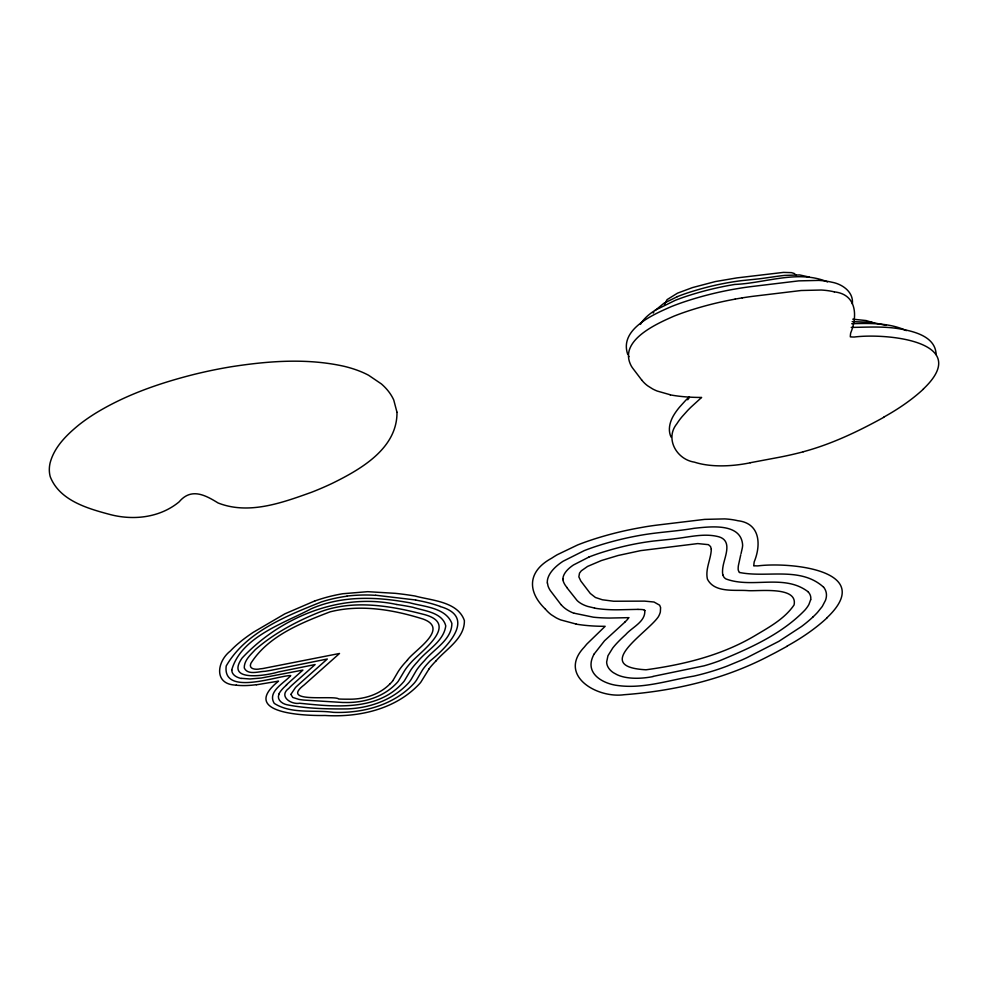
<?xml version="1.0" encoding="UTF-8"?>
<svg xmlns="http://www.w3.org/2000/svg" width="988" height="988" viewBox="0 0 988 988"><rect width="100%" height="100%" fill="white"/><g stroke="black" fill="none" stroke-linecap="round" stroke-linejoin="round"><path stroke-width="1.48" d="M936.13 354.618C935.599 335.463 911.554 330.684 896.425 328.337C881.667 326.287 866.76 327.226 851.928 327.386A29.195 13.61 -14.2 0 1 851.224 327.361M852.335 303.946C853.867 292.102 842.319 284.038 831.884 282.222A65.319 30.467 -14.2 0 0 818.768 280.407L798.712 280.876L750.954 286.631A153.671 71.667 -14.2 0 0 739.79 288.237L732.726 289.447A164.391 76.669 -14.2 0 0 686.808 301.007L684.116 301.896A120.944 56.402 -14.2 0 0 671.655 306.453C653.624 314.345 618.92 329.103 627.738 354.396M810.654 599.728L808.9 604.533A61.466 28.664 -14.2 0 1 804.862 610.152C781.582 634.259 749.978 648.116 719.511 660.799A93.712 43.707 -14.2 0 1 704.049 665.838L653.056 676.397M741.025 553.688L742.297 547.994A106.259 49.561 -14.2 0 0 742.643 545.24C741.346 522.38 709.742 526.69 693.996 528.321C677.348 531.211 660.441 532.013 643.781 534.73A152.411 71.087 -14.2 0 0 609.263 542.375L608.275 542.647A145.199 67.715 -14.2 0 0 601.359 544.684L596.814 546.129A108.828 50.759 -14.2 0 0 584.291 550.6L563.061 561.258A51.104 23.836 -14.2 0 0 547.315 582.982M740.728 554.886L738.407 565.506A78.064 36.408 -14.2 0 0 738.221 569.965L739.049 572.126A5.323 2.482 -14.2 0 0 739.703 572.497M664.541 304.304L667.085 299.623L677.509 293.164L692.514 287.582L715.324 281.568L736.887 277.9L783.509 272.392L791.45 272.639L794.204 273.466L796.328 275.38M278.937 694.28C276.517 699.652 282.198 703.814 286.891 704.74C306.762 708.68 327.3 709.075 347.504 708.902C369.808 708.025 392.644 699.986 408.118 683.4A37.223 17.352 -14.2 0 0 409.316 682.016L409.835 681.312A98.936 46.14 -14.2 0 0 410.996 679.695L415.997 671.074A52.117 24.305 -14.2 0 1 417.097 669.345L417.689 668.53A98.491 45.93 -14.2 0 1 421.209 664.195L422.679 662.565A168.096 78.398 -14.2 0 1 424.581 660.564C433.744 649.079 451.862 639.903 451.874 623.403C445.637 607.422 423.729 606.731 409.625 602.754A246.852 115.127 -14.2 0 0 404.685 601.927C373.588 596.591 340.564 595.999 311.109 608.83C283.42 623.527 241.06 636.89 231.686 670.123M594.109 654.068L604.533 640.755L623.786 623.132A81.942 38.223 -14.2 0 0 625.021 621.995M653.229 313.035L653.76 312.196M392.94 680.547L398.201 671.581A111.755 52.117 -14.2 0 1 407.513 660.108M429.088 668.864L420.9 682.091A48.387 22.576 -14.2 0 1 419.665 683.585C395.867 709.322 358.866 717.572 325.003 715.473C304.724 715.855 238.627 713.571 278.53 681.127L256.361 684.82M687.697 399.782L689.167 397.794M655.007 310.541L663.973 303.242L677.385 296.647M407.377 660.095C414.083 650.487 449.836 629.035 423.37 619.155C393.743 609.757 360.731 604.051 330.029 611.868C301.068 622.959 267.933 636.111 250.866 663.38C248.223 669.358 256.275 669.839 260.042 668.851A45.732 21.328 -14.2 0 0 262.944 668.518L339.514 653.476L304.143 684.956C279.061 704.012 334.611 694.799 338.686 698.998A105.617 49.264 -14.2 0 0 348.097 699.183C363.189 699.566 378.849 695.046 389.717 684.165M435.881 661.058C446.193 648.955 464.706 638.47 464.385 620.575C457.79 601.396 431.299 600.531 415.108 596.023A292.053 136.208 -14.2 0 0 395.398 593.343L367.709 591.676L342.885 593.726A77.385 36.087 -14.2 0 0 314.851 600.963M689.402 396.67L688.636 397.423A204.096 95.181 -14.2 0 0 685.339 400.72L679.608 407.068A117.473 54.785 -14.2 0 0 674.359 414.207C670.074 420.863 667.456 429.632 671.111 437.153M923.323 389.013C973.921 341.144 886.1 332.956 854.373 337.019A29.195 13.61 -14.2 0 1 850.322 336.859A61.552 28.714 -14.2 0 1 850.384 335.364L850.409 335.117A111.842 52.166 -14.2 0 1 850.705 332.944C857.572 316.321 856.991 294.375 834.317 291.868M826.845 617.871C877.443 570.014 789.622 561.826 757.895 565.889A29.195 13.61 -14.2 0 1 753.844 565.716M813.013 616.92L814.322 615.672A110.236 51.413 -14.2 0 0 817.533 612.375L822.3 606.434L825.462 600.383A55.847 26.046 -14.2 0 0 823.56 587.094M286.335 684.894L302.921 670.074L261.277 678.015L250.05 678.978L241.529 678.348M883.778 417.319C858.177 431.435 831.538 444.18 803.207 451.763M787.3 646.189L776.111 652.278A271.614 126.674 -14.2 0 1 770.405 655.217C725.365 679.114 674.594 690.958 624.046 694.725C596.616 698.541 557.368 675.162 584.353 647.066A140.135 65.356 -14.2 0 1 586.921 643.978L605.15 626.306A130.54 60.886 -14.2 0 1 576.202 624.144M588.897 557.084L573.472 564.975A35.012 16.327 -14.2 0 0 562.925 578.845M314.826 600.926L284.853 613.844L253.336 632.271A166.824 77.805 -14.2 0 0 242.406 640.125L237.614 644.077A105.704 49.301 -14.2 0 0 230.414 650.956C216.743 661.491 213.383 684.795 236.391 685.116M750.238 462.73L779.791 457.172A175.469 81.831 -14.2 0 0 803.219 451.812M735.158 299.08L742.235 297.87M346.936 596.221L345.948 596.357A70.234 32.752 -14.2 0 0 321.433 601.914C286.471 615.894 245.839 631.888 226.203 665.998C222.3 696.762 278.801 675.187 290.731 675.594C284.495 682.918 266.958 691.538 274.256 703.394C291.435 714.373 314.036 709.643 333.425 712.348C362.46 713.435 393.595 705.395 413.898 683.486A40.298 18.797 -14.2 0 0 415.084 682.091L415.664 681.312A111.52 52.006 -14.2 0 0 416.578 680.04L421.864 671.013A47.177 22.008 -14.2 0 1 422.864 669.432L423.247 668.888A89.661 41.817 -14.2 0 1 426.791 664.504L428.236 662.911A164.737 76.829 -14.2 0 1 430.163 660.886C446.959 647.387 477.204 617.018 440.142 606.521M851.73 323.706C870.07 323.261 889.373 322.681 906.379 330.634M628.652 617.661L609.88 618.043A118.832 55.427 -14.2 0 1 593.368 617.191L574.226 613.215M852.187 321.631L871.601 322.323L886.1 325.385M638.001 609.374L618.723 609.781A99.442 46.374 -14.2 0 1 594.529 608.151M852.768 319.186L866.143 320.557L874.75 323.237M375.749 595.233L415.676 599.988M396.83 604.508C340.403 592.343 280.617 616.957 242.097 658.045C224.313 683.363 268.946 675.002 278.27 671.976L315.123 664.541L292.312 684.882A91.489 42.669 -14.2 0 0 290.534 686.561L289.842 687.265A61.071 28.479 -14.2 0 0 288.768 688.389C278.307 696.182 290.917 704.827 299.648 703.234A97.343 45.399 -14.2 0 0 302.377 703.518C336.451 706.963 378.441 710.903 403.487 681.992A43.435 20.254 -14.2 0 0 404.401 680.806L410.205 671.025A69.889 32.592 -14.2 0 1 412.749 667.345A121.215 56.538 -14.2 0 1 417.504 661.824C426.643 650.19 443.624 641.78 445.761 625.935C442.463 612.313 424.087 610.868 413.058 607.348A227.981 106.334 -14.2 0 0 396.818 604.52M576.263 624.095L560.739 619.921A81.177 37.865 -14.2 0 1 556.083 617.772L551.255 614.721A107.198 49.993 -14.2 0 1 545.351 609.016M594.615 608.065L587.613 606.397A54.908 25.614 -14.2 0 1 577.116 600.543L566.927 587.687M670.321 394.78L657.218 391.05A81.177 37.865 -14.2 0 1 652.562 388.901L647.733 385.851A94.021 43.855 -14.2 0 1 645.176 383.752A110.495 51.537 -14.2 0 1 641.817 380.158M739.691 572.509C767.281 578.054 800.379 566.248 823.498 587.107M809.296 277.097L799.724 274.948L784.744 275.393A118.35 55.192 -14.2 0 0 777 276.344L763.539 278.258A105.79 49.338 -14.2 0 1 758.228 278.925L741.988 280.604A133.096 62.071 -14.2 0 0 695.367 290.484A102.616 47.856 -14.2 0 0 677.348 296.61M827.536 281.926C798.119 269.44 765.453 283.186 734.837 284.433A152.411 71.087 -14.2 0 0 700.319 292.065L699.319 292.349A145.199 67.715 -14.2 0 0 692.403 294.387L687.87 295.82A108.828 50.759 -14.2 0 0 675.347 300.29L655.538 310.047A51.265 23.91 -14.2 0 0 640.446 324.385M807.937 591.651C784.089 573.546 752.239 588.737 726.019 578.968A20.723 9.67 -14.2 0 1 723.587 576.609L722.87 574.855M561.048 604.693L550.378 590.663A86.314 40.261 -14.2 0 1 547.994 585.859L547.451 582.957M641.805 380.158L632.715 368.191A138.653 64.665 -14.2 0 1 631.456 366.326C617.389 340.922 656.687 323.755 674.1 316.098A120.944 56.402 -14.2 0 1 686.561 311.541L689.254 310.64A164.391 76.669 -14.2 0 1 735.158 299.129M545.327 609.028C527.493 591.923 527.024 571.558 551.675 558.208A74.483 34.741 -14.2 0 1 557.294 554.7L577.622 544.956A120.944 56.402 -14.2 0 1 590.083 540.411L592.775 539.51A164.391 76.669 -14.2 0 1 638.68 527.987L645.744 526.728A153.671 71.667 -14.2 0 1 656.909 525.122L704.679 519.379L724.735 518.898A65.319 30.467 -14.2 0 1 737.851 520.725C760.513 523.257 761.093 545.178 754.215 561.814A111.842 52.166 -14.2 0 0 753.93 563.987L753.906 564.234A61.552 28.714 -14.2 0 0 753.856 565.704M628.566 355.939L629.023 356.693M644.794 610.633C645.559 621.884 631.962 627.306 625.676 634.629A179.223 83.585 -14.2 0 0 616.549 643.559A118.856 55.427 -14.2 0 0 612.733 648.017L607.953 655.748L606.657 661.948A49.968 23.304 -14.2 0 0 607.138 664.961L607.496 665.937A53.723 25.058 -14.2 0 0 613.425 672.705L616.981 674.668A45.46 21.205 -14.2 0 0 653.056 676.57M563.111 579.647L563.086 578.807M750.238 462.792A76.335 35.605 -14.2 0 1 694.441 462.149C676.755 459.556 664.702 438.684 676.817 423.84A117.473 54.785 -14.2 0 1 682.066 416.701L687.772 410.366A204.096 95.181 -14.2 0 1 691.069 407.056L701.628 397.435A129.453 60.379 -14.2 0 1 670.222 394.867M742.235 297.87A153.671 71.667 -14.2 0 1 753.387 296.252L801.157 290.509L821.213 290.027A65.319 30.467 -14.2 0 1 834.329 291.855M923.484 389.025A168.059 78.385 -14.2 0 1 883.568 417.22M827.005 617.895A168.059 78.385 -14.2 0 1 787.09 646.09M813.025 616.92A140.753 65.64 -14.2 0 1 801.453 626.565L778.853 641.336L747.126 657.588A215.866 100.677 -14.2 0 1 741.469 660.157L727.106 666.11A118.955 55.476 -14.2 0 1 693.761 676.138C668.592 680.226 643.262 689.081 617.5 685.487C605.582 684.042 589.033 676.422 591.207 662.046A73.717 34.382 -14.2 0 1 594.121 654.068M574.053 613.313A74.866 34.913 -14.2 0 1 561.147 604.668M628.8 617.661A31.06 14.487 -14.2 0 1 624.947 621.983M807.925 591.664A39.545 18.439 -14.2 0 1 810.703 599.728M722.846 574.868A63.467 29.603 -14.2 0 1 722.537 571.274L722.599 569.693A134.936 62.936 -14.2 0 1 722.92 567.063C724.216 557.64 733.01 541.276 719.227 536.904C704.74 532.865 689.599 537.089 675.051 538.707A105.79 49.338 -14.2 0 1 669.74 539.362L653.5 541.041A133.096 62.071 -14.2 0 0 606.879 550.934A102.616 47.856 -14.2 0 0 588.86 557.047M567.112 587.613A75.965 35.432 -14.2 0 1 562.827 579.721M637.964 609.435A25.478 11.881 -14.2 0 1 643.521 609.707M643.571 609.682A4.335 2.025 -14.2 0 1 644.905 610.596M392.989 680.547A38.631 18.019 -14.2 0 1 389.704 684.165M241.319 678.509A28.17 13.14 -14.2 0 1 231.847 670.099M278.678 694.292A48.721 22.724 -14.2 0 1 286.656 684.956M415.578 600.074A164.984 76.941 -14.2 0 1 440.265 606.447M346.998 596.06A94.379 44.015 -14.2 0 1 375.65 595.344M429.064 668.864A82.943 38.68 -14.2 0 1 432.509 664.665L433.905 663.121A164.132 76.545 -14.2 0 1 435.881 661.058M256.398 684.659A48.869 22.786 -14.2 0 1 236.305 685.203M711.311 549.242C710.99 559.27 705.136 568.915 707.396 579.079C714.373 593.047 734.553 589.675 747.36 590.577C757.45 591.627 798.119 585.6 794.08 604.928C784.991 618.34 770.232 626.59 756.586 634.704C722.957 655.069 684.585 664.529 646.016 669.79C590.91 666.826 647.436 632.925 658.366 616.747A53.513 24.959 -14.2 0 0 660.342 611.992L660.601 607.583L659.651 605.199L654.019 602.025L644.571 601.124L613.647 601.235L602.408 599.778L595.468 597.505L590.293 593.467L580.821 581.03L578.857 576.869L579.511 573.126L581.315 570.817L587.576 566.42L601.47 560.517L618.13 555.491L640.669 550.625L697.738 543.585L708.445 544.66L710.557 546.574L711.311 549.242M396.991 412.305C397.262 448.503 360.916 469.238 332.264 483.342A168.046 78.373 -14.2 0 1 311.64 492.234C282.247 502.731 248.853 515.094 218.076 502.966C205.109 494.926 191.129 487.566 179.124 501.867C160.142 517.576 133.923 520.639 110.57 514.649C87.944 508.61 59.651 500.743 50.265 476.772A119.387 55.674 -14.2 0 1 50.129 462.853C54.291 447.021 66.554 435.004 78.83 424.951A144.804 67.53 -14.2 0 1 95.675 413.182C125.921 394.694 159.821 383.048 194.043 374.415A228.253 106.457 -14.2 0 1 231.229 366.758C268.403 360.978 306.898 358.026 343.935 366.264A151.806 70.803 -14.2 0 1 368.586 375.255L381.38 383.924A177.309 82.696 -14.2 0 1 393.755 400.029L396.991 412.305M290.929 694.441L292.769 697.442L298.858 699.38A57.341 26.738 -14.2 0 0 303.946 700.084L342.787 702.48A107.396 50.092 -14.2 0 0 344.874 702.48C363.386 702.974 382.764 697.417 395.929 683.869A42.608 19.871 -14.2 0 0 398.263 681.251L404.216 671.284A78.892 36.791 -14.2 0 1 407.352 666.789A134.8 62.862 -14.2 0 1 412.836 660.552C425.828 647.646 459 622.675 422.531 614.091C388.939 605.434 351.605 599.308 318.297 612.622C295.733 621.773 273.812 633.58 255.349 649.598C250.693 654.674 243.999 660.404 244.271 667.95C247.642 675.508 258.77 671.42 264.994 671.321A99.702 46.498 -14.2 0 0 270.91 670.333L327.324 659.008L298.178 684.956A85.536 39.891 -14.2 0 0 295.498 687.5L290.929 694.329"/></g></svg>
